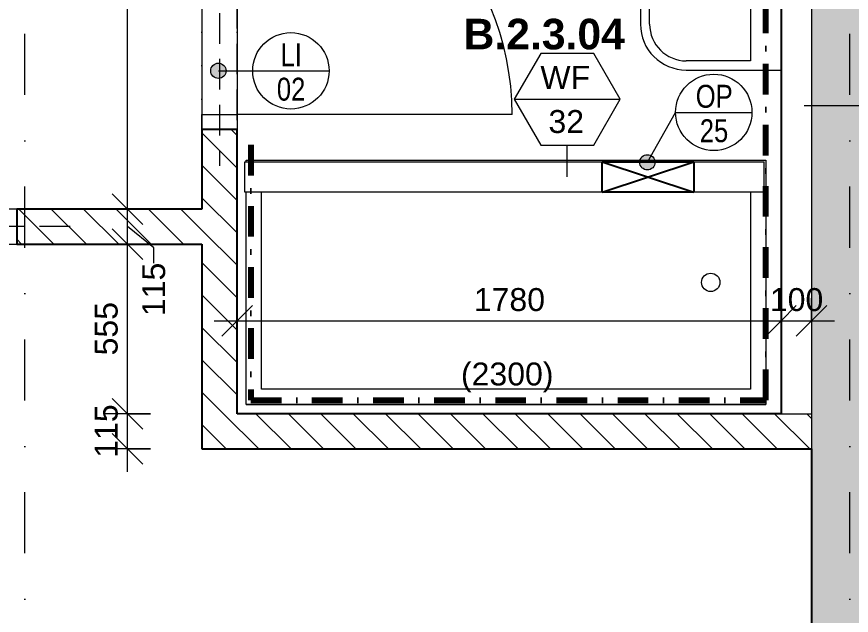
# Model space of a CAD drawing. Header units: millimetres. Extents: x -8668 to 43537, y -2985 to 58543.
# Drawn here: x 12544 to 15276, y 47213 to 49172 of the extents above; entities that cross this region are included whole.
import ezdxf

# ---------------------------------------------------------------- set-up
doc = ezdxf.new("R2010")
doc.units = ezdxf.units.MM
for name, pattern in [('HA_Dash_3mm-S1mm', [150, 100, -50]), ('HA_DashDot_10mm-S3mm', [500, 200, -150, 0, -150]), ('HA_DashDot_2_2mm-S0_6mm', [110, 50, -30, 0, -30]), ('HA_DashDot_4mm-S1mm', [200, 100, -50, 0, -50])]:
    doc.linetypes.add(name, pattern=pattern)
for name, color, linetype, lineweight in [('A-____-____-DIMS', 9, 'Continuous', 5), ('A-____-____-DIMS-50', 9, 'Continuous', 5), ('A-AREA-____-IDEN', 9, 'Continuous', 9), ('A-DETL-____-OTLN', 9, 'Continuous', 25), ('A-DOOR-____-MCUT', 9, 'HA_DashDot_2_2mm-S0_6mm', 9), ('A-DOOR-____-OTLN', 9, 'Continuous', 9), ('A-DOOR-FRAM-MCUT', 9, 'Continuous', 9), ('A-GENM-____-HDLN', 9, 'HA_Dash_3mm-S1mm', 9), ('A-GENM-____-IDEN', 9, 'Continuous', 9), ('A-GENM-____-OTLN', 9, 'Continuous', 9), ('A-WALL-____-IDEN', 9, 'Continuous', 9), ('A-WALL-____-MCUT', 9, 'Continuous', 25), ('A-WALL-____-PATT', 9, 'Continuous', 25), ('I-WALL-____-MCUT', 9, 'Continuous', 25), ('I-WALL-____-OTLN', 9, 'Continuous', 9), ('P-SANR-FIXT-OTLN', 9, 'Continuous', 9), ('S-GRID-____-OTLN', 9, 'Continuous', 5)]:
    doc.layers.add(name, color=color, linetype=linetype, lineweight=lineweight)
doc.styles.add('Arial_1', font='arial.ttf', dxfattribs={"height": 75})
doc.styles.add('Arial_2', font='arial.ttf', dxfattribs={"width": 0.8, "height": 75})
doc.styles.add('Arial_B', font='arialbd.ttf', dxfattribs={"height": 100})
doc.dimstyles.new('Inner_Dimensions', dxfattribs={"dimscale": 304.8, "dimtxt": 76.519455, "dimasz": 0.328084, "dimexe": 0.246063, "dimexo": 0.0625, "dimgap": 0.032808, "dimtad": 1, "dimdec": 0, "dimzin": 0, "dimdsep": 46, "dimtxsty": 'Arial_1', "dimblk1": 'OBLIQUE', "dimblk2": 'OBLIQUE', "dimsah": 1, "dimcen": 0.09, "dimdle": 0.246063, "dimazin": 0, "dimtfac": 1, "dimtdec": 4, "dimtix": 1, "dimtmove": 2, "dimatfit": 3, "dimfxl": 0.246063, "dimfxlon": 1, "dimtvp": 1, "dimtolj": 1, "dimtzin": 0, "dimlwd": 9, "dimlwe": 9, "dimarcsym": 2})
doc.dimstyles.new('Inner_Dimensions_1', dxfattribs={"dimscale": 304.8, "dimtxt": 76.519455, "dimasz": 0.328084, "dimexe": 0.246063, "dimexo": 0.0625, "dimgap": 0.032808, "dimtad": 1, "dimdec": 0, "dimzin": 0, "dimdsep": 46, "dimtxsty": 'Arial_1', "dimblk1": 'OBLIQUE', "dimblk2": 'OBLIQUE', "dimsah": 1, "dimcen": 0.09, "dimdle": 0.246063, "dimazin": 0, "dimtfac": 1, "dimtdec": 4, "dimtix": 1, "dimtmove": 0, "dimatfit": 3, "dimfxl": 0.246063, "dimfxlon": 1, "dimtvp": 1, "dimtolj": 1, "dimtzin": 0, "dimlwd": 9, "dimlwe": 9, "dimarcsym": 2})
doc.dimstyles.new('Inner_Dimensions_2', dxfattribs={"dimscale": 304.8, "dimtxt": 76.519455, "dimasz": 0.328084, "dimexe": 0.246063, "dimexo": 0.0625, "dimgap": 0.032808, "dimtad": 1, "dimdec": 0, "dimzin": 0, "dimdsep": 46, "dimtxsty": 'Arial_1', "dimblk1": 'OBLIQUE', "dimblk2": 'OBLIQUE', "dimsah": 1, "dimcen": 0.09, "dimdle": 0.246063, "dimazin": 0, "dimtfac": 1, "dimtdec": 4, "dimtix": 1, "dimtmove": 1, "dimatfit": 3, "dimfxl": 0.246063, "dimfxlon": 1, "dimtvp": 1, "dimtolj": 1, "dimtzin": 0, "dimlwd": 9, "dimlwe": 9, "dimarcsym": 2})
pattern_1 = [(135, (0, 0), (-53.03301, -53.03301), [])]

# ---------------------------------------------------------------- blocks, each defined once
blk = doc.blocks.new('HA_DR_Single_Swing_Solid - In_BJ_900x2100_Vstupni-2124301-DPS_2NP - B')
at = {"layer": 'A-DOOR-____-MCUT'}
for p, q in [((-450, 57.5), (450, 57.5)), ((-450, -57.5), (450, -57.5))]:
    blk.add_line(p, q, dxfattribs=at)
at = {"layer": 'A-DOOR-____-OTLN', "lineweight": 5}
blk.add_line((450, 957.5), (450, 57.5), dxfattribs=at)
at = {"layer": 'A-DOOR-____-OTLN'}
for p, q in [((-500, 57.5), (500, 57.5)), ((-500, -57.5), (500, -57.5))]:
    blk.add_line(p, q, dxfattribs=at)
at = {"layer": 'A-DOOR-____-OTLN', "lineweight": 5}
blk.add_arc((450, 57.5), 900, 90, 180, dxfattribs=at)
at = {"layer": 'A-DOOR-FRAM-MCUT'}
for p, q in [((-500, 57.5), (-450, 57.5)), ((-450, 57.5), (-450, -57.5)), ((450, 57.5), (500, 57.5)), ((450, -57.5), (450, 57.5)), ((-450, -57.5), (-500, -57.5)), ((500, -57.5), (450, -57.5))]:
    blk.add_line(p, q, dxfattribs=at)
blk = doc.blocks.new('ABMV_WashBasin_Generic - 550x460-1959867-DPS_2NP - B')
at = {"layer": 'P-SANR-FIXT-OTLN'}
for p, q in [((250, 510), (0, 510)), ((0, 480), (250, 480)), ((-150, 360), (-150, 50)), ((-120, 150), (-120, 360)), ((370, 360), (370, 150)), ((400, 50), (400, 360)), ((370, 150), (-120, 150))]:
    blk.add_line(p, q, dxfattribs=at)
for centre, radius, start, end in [((0, 360), 150, 90, 180), ((250, 360), 150, 360, 90), ((0, 360), 120, 90, 180), ((250, 360), 120, 360, 90), ((125, 200), 20, 90, 270), ((125, 200), 20, 270, 90)]:
    blk.add_arc(centre, radius, start, end, dxfattribs=at)
blk = doc.blocks.new('ABMV_Bathtub_Generic - 800_1700-V4-DPS_2NP - B')
at = {"layer": 'P-SANR-FIXT-OTLN'}
for p, q in [((0, 0), (0, 1700)), ((0, 1700), (695, 1700)), ((0, 1700), (695, 1700)), ((0, 1700), (0, 0)), ((795, 1700), (800, 1700)), ((795, 1700), (800, 1700)), ((800, 1700), (800, 0)), ((800, 1700), (800, 0)), ((50, 50), (50, 1650)), ((50, 1650), (695, 1650)), ((50, 1650), (695, 1650)), ((50, 50), (50, 1650)), ((695, 50), (50, 50)), ((695, 50), (50, 50)), ((800, 0), (0, 0)), ((800, 0), (0, 0))]:
    blk.add_line(p, q, dxfattribs=at)
blk.add_circle((400, 180), 30, dxfattribs=at)
blk = doc.blocks.new('HA_GM_Tiling_LineBased - Generic Tiles-2050669-DPS_2NP - B')
at = {"layer": 'A-GENM-____-OTLN', "linetype": 'HA_DashDot_4mm-S1mm', "lineweight": 80}
blk.add_line((50, 50), (885, 50), dxfattribs=at)
blk = doc.blocks.new('HA_GM_Tiling_LineBased - Generic Tiles-2050678-DPS_2NP - B')
at = {"layer": 'A-GENM-____-OTLN', "linetype": 'HA_DashDot_4mm-S1mm', "lineweight": 80}
blk.add_line((50, 50), (1735, 50), dxfattribs=at)
blk = doc.blocks.new('TB_Porotherm KP11_5_1250mm - TB_Porotherm KP11_5_1250mm-1925016-DPS_2NP - B')
at = {"layer": 'A-GENM-____-HDLN'}
for p, q in [((625, 57.5), (-625, 57.5)), ((-625, 0), (625, 0)), ((-625, -57.5), (625, -57.5))]:
    blk.add_line(p, q, dxfattribs=at)
blk = doc.blocks.new('HA_GM_Tiling_LineBased - Generic Tiles-2050685-DPS_2NP - B')
at = {"layer": 'A-GENM-____-OTLN', "linetype": 'HA_DashDot_4mm-S1mm', "lineweight": 80}
blk.add_line((50, 50), (2060, 50), dxfattribs=at)
blk = doc.blocks.new('DIMBLOCK28-DPS_2NP - B')
at = {"layer": 'A-____-____-DIMS-50', "lineweight": 9}
for p, q in [((12907, 47872.7), (12857, 47922.7)), ((12982, 47872.7), (12832, 47872.7)), ((12907, 47682.7), (12907, 47872.7)), ((12907, 47872.7), (12957, 47822.7)), ((12907, 47872.7), (12982, 47872.7)), ((12907, 47757.7), (12857, 47807.7)), ((12982, 47757.7), (12832, 47757.7)), ((12907, 47757.7), (12957, 47707.7)), ((12907, 47757.7), (12982, 47757.7))]:
    blk.add_line(p, q, dxfattribs=at)
at = {"layer": 'A-____-____-DIMS-50', "color": 0, "lineweight": 9, "insert": (12799.7, 47728.7), "char_height": 75, "width": 207.662, "attachment_point": 1, "rotation": 90, "line_spacing_factor": 0.941778, "style": 'Arial_1'}
blk.add_mtext('115', dxfattribs=at)
blk = doc.blocks.new('_Oblique')
at = {"color": 0, "linetype": 'ByBlock', "lineweight": -2}
blk.add_line((-0.5, -0.5), (0.5, 0.5), dxfattribs=at)
blk = doc.blocks.new('DIMBLOCK29-DPS_2NP - B')
at = {"layer": 'A-____-____-DIMS-50', "lineweight": 9}
for p, q in [((12907, 48427.7), (12857, 48477.7)), ((12832, 48427.7), (12982, 48427.7)), ((12907, 48427.7), (12832, 48427.7)), ((12907, 47872.7), (12907, 48427.7)), ((12907, 48427.7), (12957, 48377.7)), ((12907, 47872.7), (12857, 47922.7)), ((12982, 47872.7), (12832, 47872.7)), ((12907, 47872.7), (12957, 47822.7)), ((12907, 47872.7), (12982, 47872.7))]:
    blk.add_line(p, q, dxfattribs=at)
at = {"layer": 'A-____-____-DIMS-50', "color": 0, "lineweight": 9, "insert": (12799.7, 48063.7), "char_height": 75, "width": 207.662, "attachment_point": 1, "rotation": 90, "line_spacing_factor": 0.941778, "style": 'Arial_1'}
blk.add_mtext('555', dxfattribs=at)
blk = doc.blocks.new('DIMBLOCK30-DPS_2NP - B')
at = {"layer": 'A-____-____-DIMS-50', "lineweight": 9}
for p, q in [((12907, 48542.7), (12857, 48592.7)), ((12832, 48542.7), (12982, 48542.7)), ((12907, 48542.7), (12832, 48542.7)), ((12907, 48427.7), (12907, 48542.7)), ((12907, 48542.7), (12957, 48492.7)), ((12993.6, 48415.3), (12907, 48485.2)), ((12907, 48427.7), (12857, 48477.7)), ((12832, 48427.7), (12982, 48427.7)), ((12907, 48427.7), (12832, 48427.7)), ((12907, 48427.7), (12957, 48377.7)), ((12993.6, 48365.3), (12993.6, 48415.3))]:
    blk.add_line(p, q, dxfattribs=at)
at = {"layer": 'A-____-____-DIMS-50', "color": 0, "lineweight": 9, "insert": (12955.1, 48192.3), "char_height": 75, "width": 207.662, "attachment_point": 1, "rotation": 90, "line_spacing_factor": 0.941778, "style": 'Arial_1'}
blk.add_mtext('115', dxfattribs=at)
blk = doc.blocks.new('DIMBLOCK31-DPS_2NP - B')
at = {"layer": 'A-____-____-DIMS-50', "lineweight": 9}
for p, q in [((12907, 50677.7), (12857, 50727.7)), ((12832, 50677.7), (12982, 50677.7)), ((12907, 50677.7), (12832, 50677.7)), ((12907, 48542.7), (12907, 50677.7)), ((12907, 50677.7), (12957, 50627.7)), ((12907, 48542.7), (12857, 48592.7)), ((12832, 48542.7), (12982, 48542.7)), ((12907, 48542.7), (12832, 48542.7)), ((12907, 48542.7), (12957, 48492.7))]:
    blk.add_line(p, q, dxfattribs=at)
at = {"layer": 'A-____-____-DIMS-50', "color": 0, "lineweight": 9, "insert": (12799.7, 49555), "char_height": 75, "width": 276.883, "attachment_point": 1, "rotation": 90, "line_spacing_factor": 0.941778, "style": 'Arial_1'}
blk.add_mtext('2135', dxfattribs=at)
blk = doc.blocks.new('DIMBLOCK229-DPS_2NP - B')
at = {"layer": 'A-____-____-DIMS-50', "lineweight": 9}
for p, q in [((13265.7, 48251.6), (13265.7, 48101.6)), ((13265.7, 48176.6), (13265.7, 48251.6)), ((15045.7, 48251.6), (15045.7, 48101.6)), ((15045.7, 48176.6), (15045.7, 48251.6)), ((13265.7, 48176.6), (13315.7, 48226.6)), ((15045.7, 48176.6), (15095.7, 48226.6)), ((13190.7, 48176.6), (15045.7, 48176.6)), ((13265.7, 48176.6), (13215.7, 48126.6)), ((15045.7, 48176.6), (14995.7, 48126.6))]:
    blk.add_line(p, q, dxfattribs=at)
at = {"layer": 'A-____-____-DIMS-50', "color": 0, "lineweight": 9, "insert": (14040.3, 48284), "char_height": 75, "width": 276.883, "attachment_point": 1, "line_spacing_factor": 0.941778, "style": 'Arial_1'}
blk.add_mtext('1780', dxfattribs=at)
blk = doc.blocks.new('DIMBLOCK230-DPS_2NP - B')
at = {"layer": 'A-____-____-DIMS-50', "lineweight": 9}
for p, q in [((15045.7, 48251.6), (15045.7, 48101.6)), ((15045.7, 48176.6), (15045.7, 48251.6)), ((15145.7, 48251.6), (15145.7, 48101.6)), ((15145.7, 48176.6), (15145.7, 48251.6)), ((15045.7, 48176.6), (15095.7, 48226.6)), ((15145.7, 48176.6), (15195.7, 48226.6)), ((15045.7, 48176.6), (14995.7, 48126.6)), ((15045.7, 48176.6), (15220.7, 48176.6)), ((15145.7, 48176.6), (15095.7, 48126.6))]:
    blk.add_line(p, q, dxfattribs=at)
at = {"layer": 'A-____-____-DIMS-50', "color": 0, "lineweight": 9, "insert": (15009.2, 48284), "char_height": 75, "width": 207.662, "attachment_point": 1, "line_spacing_factor": 0.941778, "style": 'Arial_1'}
blk.add_mtext('100', dxfattribs=at)
blk = doc.blocks.new('HA_TAG_GM_Products - Generic-588599-DPS_2NP - B')
at = {"layer": 'A-GENM-____-IDEN'}
blk.add_line((-2.5, 0), (2.5, 0), dxfattribs=at)
blk.add_circle((0, 0), 2.5, dxfattribs=at)
blk = doc.blocks.new('HA_TAG_WA_Partitions - Group _ Type Mark-556634-DPS_2NP - B')
at = {"layer": 'A-WALL-____-IDEN'}
for p, q in [((-1.732, 3), (-3.464, 0)), ((1.732, 3), (-1.732, 3)), ((3.464, 0), (1.732, 3)), ((-3.464, 0), (3.464, 0)), ((-3.464, 0), (-1.732, -3)), ((1.732, -3), (3.464, 0)), ((-1.732, -3), (1.732, -3))]:
    blk.add_line(p, q, dxfattribs=at)

msp = doc.modelspace()

# ---------------------------------------------------------------- hatches: boundary and pattern name
at = {"layer": 'A-GENM-____-IDEN'}
h = msp.add_hatch(color=256, dxfattribs=at)
edge = h.paths.add_edge_path()
edge.add_arc((13204.4, 48995.2), 25, 0, 360)
h = msp.add_hatch(color=256, dxfattribs=at)
edge = h.paths.add_edge_path()
edge.add_arc((14608.2, 48695.7), 25, 0, 360)
at = {"layer": 'A-WALL-____-PATT', "lineweight": 9}
msp.add_hatch(color=256, dxfattribs=at).paths.add_polyline_path([(15178.8, 44737.7), (15395.7, 44737.7), (15395.7, 50927.7), (15145.7, 50927.7), (15145.7, 44737.7)])
at = {"layer": 'A-WALL-____-PATT', "lineweight": 5}
h = msp.add_hatch(dxfattribs=at)
h.set_pattern_fill('FP_3', color=256, style=0, pattern_type=2)
h.set_pattern_definition(pattern_1)
h.paths.add_polyline_path([(13265.7, 47872.7), (13265.7, 48802.7), (13150.7, 48802.7), (13150.7, 47872.7)])
h.paths.add_polyline_path([(13150.7, 49802.7), (13265.7, 49802.7), (13265.7, 50677.7), (13150.7, 50677.7), (13150.7, 50001.1)])
h = msp.add_hatch(dxfattribs=at)
h.set_pattern_fill('FP_3', color=256, style=0, pattern_type=2)
h.set_pattern_definition(pattern_1)
h.paths.add_polyline_path([(13150.7, 48427.7), (13150.7, 48542.7), (12544.4, 48542.7), (12544.4, 48427.7), (12882.4, 48427.7)])
h.paths.add_polyline_path([(11329.4, 48427.7), (11644.4, 48427.7), (11644.4, 48542.7), (11329.4, 48542.7)])
h.paths.add_polyline_path([(10029.4, 48427.7), (10029.4, 48542.7), (9750.7, 48542.7), (9750.7, 48427.7)])
h = msp.add_hatch(dxfattribs=at)
h.set_pattern_fill('FP_3', color=256, style=0, pattern_type=2)
h.set_pattern_definition(pattern_1)
h.paths.add_polyline_path([(15145.7, 47757.7), (15145.7, 47872.7), (13150.7, 47872.7), (13150.7, 47757.7)])

# ---------------------------------------------------------------- linework, layer by layer
at = {"layer": 'A-DETL-____-OTLN'}
for p, q in [((14459.9, 48697.7), (14759.9, 48697.7)), ((14459.9, 48597.7), (14459.9, 48697.7)), ((14459.9, 48697.7), (14759.9, 48597.7)), ((14459.9, 48597.7), (14759.9, 48697.7)), ((14759.9, 48697.7), (14759.9, 48597.7)), ((14759.9, 48597.7), (14459.9, 48597.7))]:
    msp.add_line(p, q, dxfattribs=at)
at = {"layer": 'A-GENM-____-IDEN'}
for p, q in [((13204.4, 48995.2), (13316.7, 48995.2)), ((14608.2, 48695.7), (14700.6, 48859.2))]:
    msp.add_line(p, q, dxfattribs=at)
for centre in [(13204.4, 48995.2), (14608.2, 48695.7)]:
    msp.add_circle(centre, 25, dxfattribs=at)
at = {"layer": 'A-WALL-____-IDEN'}
for p, q in [((15121.2, 48882.1), (15465.1, 48882.1)), ((14346.1, 48647.7), (14346.1, 48752.3))]:
    msp.add_line(p, q, dxfattribs=at)
at = {"layer": 'A-WALL-____-MCUT', "lineweight": 9}
for p, q in [((15145.7, 50077.7), (15145.7, 47757.7)), ((15045.7, 47872.7), (15145.7, 47872.7))]:
    msp.add_line(p, q, dxfattribs=at)
at = {"layer": 'I-WALL-____-MCUT'}
for p, q in [((15045.7, 49962.7), (15045.7, 47872.7)), ((13265.7, 48802.7), (13150.7, 48802.7)), ((13150.7, 48802.7), (13150.7, 48542.7)), ((13265.7, 47872.7), (13265.7, 48802.7)), ((13150.7, 48542.7), (12544.4, 48542.7)), ((12544.4, 48542.7), (12544.4, 48427.7)), ((12544.4, 48427.7), (13150.7, 48427.7)), ((13150.7, 48427.7), (13150.7, 47757.7)), ((15045.7, 47872.7), (13265.7, 47872.7)), ((13150.7, 47757.7), (15145.7, 47757.7)), ((15145.7, 47757.7), (15145.7, 44737.7))]:
    msp.add_line(p, q, dxfattribs=at)
at = {"layer": 'I-WALL-____-OTLN'}
for p, q in [((13290.7, 48697.7), (14990.7, 48697.7)), ((13290.7, 48597.7), (13290.7, 48697.7)), ((14990.7, 48597.7), (14990.7, 48697.7)), ((14990.7, 48597.7), (13290.7, 48597.7))]:
    msp.add_line(p, q, dxfattribs=at)
at = {"layer": 'S-GRID-____-OTLN', "linetype": 'HA_DashDot_10mm-S3mm', "lineweight": 9}
for p, q in [((12570.7, 38414.3), (12570.7, 56942.9)), ((15270.7, 38414.3), (15270.7, 56942.9))]:
    msp.add_line(p, q, dxfattribs=at)

# ---------------------------------------------------------------- block references
at = {"layer": 'A-DOOR-____-OTLN', "rotation": 269.9999999999998}
msp.add_blockref('HA_DR_Single_Swing_Solid - In_BJ_900x2100_Vstupni-2124301-DPS_2NP - B', (13208.2, 49302.7), dxfattribs=at)
at = {"layer": 'A-GENM-____-IDEN', "xscale": 49.99999999999998, "yscale": 49.99999999999998, "zscale": 49.99999999999998}
for p in [(13441.7, 48995.2), (14825.6, 48859.2)]:
    msp.add_blockref('HA_TAG_GM_Products - Generic-588599-DPS_2NP - B', p, dxfattribs=at)
at = {"layer": 'A-GENM-____-OTLN'}
for p, rotation in [((13208.2, 49309), 270.0000000000002), ((12094.4, 48485.2), 180)]:
    msp.add_blockref('TB_Porotherm KP11_5_1250mm - TB_Porotherm KP11_5_1250mm-1925016-DPS_2NP - B', p, dxfattribs=dict(at, rotation=rotation))
at = {"layer": 'A-GENM-____-OTLN', "linetype": 'HA_DashDot_4mm-S1mm', "lineweight": 80}
for name, p, rotation in [('HA_GM_Tiling_LineBased - Generic Tiles-2050685-DPS_2NP - B', (15045.7, 47867.7), 90.0000000000001), ('HA_GM_Tiling_LineBased - Generic Tiles-2050669-DPS_2NP - B', (13260.7, 48802.7), 270.0000000000001)]:
    msp.add_blockref(name, p, dxfattribs=dict(at, rotation=rotation))
msp.add_blockref('HA_GM_Tiling_LineBased - Generic Tiles-2050678-DPS_2NP - B', (13260.7, 47867.7), dxfattribs=at)
at = {"layer": 'A-WALL-____-IDEN', "xscale": 49.99999999999998, "yscale": 49.99999999999998, "zscale": 49.99999999999998}
msp.add_blockref('HA_TAG_WA_Partitions - Group _ Type Mark-556634-DPS_2NP - B', (14346.1, 48902.3), dxfattribs=at)
at = {"layer": 'P-SANR-FIXT-OTLN'}
for name, p, rotation in [('ABMV_WashBasin_Generic - 550x460-1959867-DPS_2NP - B', (15095.7, 49147.7), 89.99999999999982), ('ABMV_Bathtub_Generic - 800_1700-V4-DPS_2NP - B', (14995.7, 47902.7), 89.99999999999967)]:
    msp.add_blockref(name, p, dxfattribs=dict(at, rotation=rotation))

# ---------------------------------------------------------------- texts
at = {"layer": 'A-AREA-____-IDEN', "lineweight": 5, "insert": (14006.7, 49165.5), "char_height": 100, "width": 653.375, "attachment_point": 1, "style": 'Arial_B'}
msp.add_mtext('B.2.3.04', dxfattribs=at)
at = {"layer": 'A-GENM-____-IDEN', "lineweight": 5, "char_height": 75, "attachment_point": 1}
for s, insert, width, style in [('LI', (13407.8, 49085.3), 86.582, 'Arial_2'), ('02', (13395.8, 48972.6), 115.443, 'Arial_2'), ('OP', (14766.6, 48949.3), 147.51, 'Arial_2'), ('25', (14779.8, 48836.6), 115.443, 'Arial_2'), ('(2300)', (13998.3, 48040.4), 376.793, 'Arial_1')]:
    msp.add_mtext(s, dxfattribs=dict(at, insert=insert, width=width, style=style))
at = {"layer": 'A-WALL-____-IDEN', "lineweight": 5, "char_height": 75, "attachment_point": 1, "style": 'Arial_1'}
for s, insert, width in [('WF', (14258.1, 49011.2), 208.439), ('32', (14284.6, 48866.7), 144.304)]:
    msp.add_mtext(s, dxfattribs=dict(at, insert=insert, width=width))

# ---------------------------------------------------------------- dimensions: what is measured, and where the dimension line sits
at = {"layer": 'A-____-____-DIMS', "lineweight": 9}
for base, p1, p2, dimstyle, override, picture, middle in [((12907, 50677.7), (12832, 48542.7), (12832, 50677.7), 'Inner_Dimensions', {"dimpost": '<>', "dimfxl": 2135}, 'DIMBLOCK31-DPS_2NP - B', (12849.7, 49693.5)), ((12907, 48542.7), (12832, 48427.7), (12832, 48542.7), 'Inner_Dimensions_2', {"dimpost": '<>', "dimfxl": 115}, 'DIMBLOCK30-DPS_2NP - B', (13005.1, 48296.1))]:
    dim = msp.add_linear_dim(base=base, p1=p1, p2=p2, angle=90, dimstyle=dimstyle, override=override, dxfattribs=at)
    dim.commit()
    dim.dimension.update_dxf_attribs({"geometry": picture, "text_midpoint": middle, "dimtype": 160, "text_rotation": 90})
for base, p1, p2, override, picture, middle in [((12907, 48427.7), (12982, 47872.7), (12832, 48427.7), {"dimpost": '<>', "dimfxl": 574.913037}, 'DIMBLOCK29-DPS_2NP - B', (12858.9, 48150.2)), ((12907, 47872.7), (12982, 47757.7), (12982, 47872.7), {"dimpost": '<>', "dimfxl": 115}, 'DIMBLOCK28-DPS_2NP - B', (12858.8, 47815.2))]:
    dim = msp.add_linear_dim(base=base, p1=p1, p2=p2, angle=90, dimstyle='Inner_Dimensions_1', override=override, dxfattribs=at)
    dim.commit()
    dim.dimension.update_dxf_attribs({"geometry": picture, "text_midpoint": middle})
for base, p1, p2, override, picture, middle in [((15045.7, 48176.6), (13265.7, 48251.6), (15045.7, 48251.6), {"dimpost": '<>', "dimfxl": 1780}, 'DIMBLOCK229-DPS_2NP - B', (14155.7, 48224.9)), ((15145.7, 48176.6), (15045.7, 48251.6), (15145.7, 48251.6), {"dimpost": '<>', "dimfxl": 100}, 'DIMBLOCK230-DPS_2NP - B', (15095.7, 48224.9))]:
    dim = msp.add_linear_dim(base=base, p1=p1, p2=p2, dimstyle='Inner_Dimensions_1', override=override, dxfattribs=at)
    dim.commit()
    dim.dimension.update_dxf_attribs({"geometry": picture, "text_midpoint": middle})

doc.saveas('drawing.dxf')
